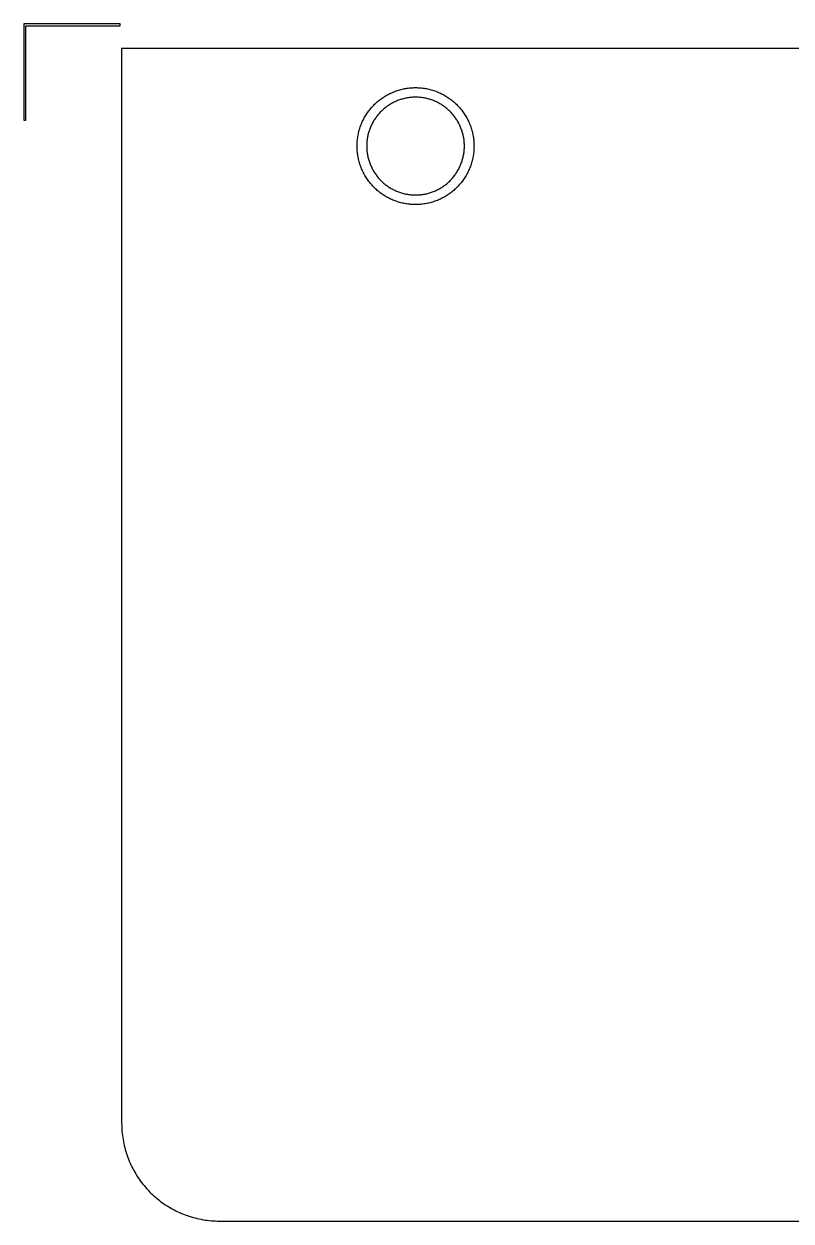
# Model space of a CAD drawing. Extents: x 0 to 2439, y 0 to 1219.
# Drawn here: x 0 to 399, y 597 to 1219 of the extents above; entities that cross this region are included whole.
import ezdxf

# ---------------------------------------------------------------- set-up
doc = ezdxf.new("R2010")
doc.units = 0
doc.layers.add('Layer_1', color=7, linetype='CONTINUOUS')

msp = doc.modelspace()

# ---------------------------------------------------------------- linework, layer by layer
at = {"layer": 'Layer_1', "color": 7}
for p, q in [((50.14111, 1219.341111), (0.141111, 1219.341111)), ((0.141111, 1219.341111), (0.141111, 1169.341098)), ((1.141111, 1169.341098), (1.141111, 1218.341113)), ((1.141111, 1218.341113), (50.14111, 1218.341113)), ((50.14111, 1218.341113), (50.14111, 1219.341111)), ((1589.211113, 1206.641111), (50.941111, 1206.641111)), ((50.941111, 1206.641111), (50.941111, 647.841111)), ((188.53511, 1182.168296), (189.089112, 1182.4808)), ((189.089112, 1182.4808), (189.65011, 1182.781706)), ((189.65011, 1182.781706), (190.218111, 1183.070701)), ((190.218111, 1183.070701), (190.791112, 1183.347815)), ((190.791112, 1183.347815), (191.370111, 1183.612907)), ((191.370111, 1183.612907), (191.95411, 1183.865721)), ((191.95411, 1183.865721), (192.54411, 1184.106316)), ((192.54411, 1184.106316), (193.138112, 1184.334521)), ((193.138112, 1184.334521), (193.737111, 1184.55011)), ((193.737111, 1184.55011), (194.341112, 1184.753197)), ((194.341112, 1184.753197), (194.94811, 1184.943613)), ((194.94811, 1184.943613), (195.560112, 1185.121215)), ((195.560112, 1185.121215), (196.175111, 1185.286005)), ((196.175111, 1185.286005), (196.79311, 1185.437897)), ((196.79311, 1185.437897), (197.414111, 1185.576806)), ((197.414111, 1185.576806), (198.03811, 1185.702621)), ((198.03811, 1185.702621), (198.665112, 1185.815397)), ((198.665112, 1185.815397), (199.294112, 1185.915022)), ((199.294112, 1185.915022), (199.92511, 1186.00141)), ((199.92511, 1186.00141), (200.55711, 1186.074618)), ((200.55711, 1186.074618), (201.191111, 1186.134506)), ((201.191111, 1186.134506), (201.826111, 1186.181101)), ((201.826111, 1186.181101), (202.46211, 1186.214403)), ((202.46211, 1186.214403), (203.098112, 1186.234441)), ((203.098112, 1186.234412), (203.73511, 1186.241186)), ((203.73511, 1186.241101), (204.371112, 1186.234328)), ((204.371112, 1186.234412), (205.00811, 1186.214375)), ((205.00811, 1186.214403), (205.644112, 1186.181101)), ((205.644112, 1186.181101), (206.27811, 1186.134506)), ((206.27811, 1186.134506), (206.912111, 1186.074618)), ((206.912111, 1186.074618), (207.54511, 1186.00141)), ((207.54511, 1186.00141), (208.176111, 1185.915022)), ((208.176111, 1185.915022), (208.804112, 1185.815397)), ((208.804112, 1185.815397), (209.431111, 1185.702621)), ((209.431111, 1185.702621), (210.05511, 1185.576806)), ((210.05511, 1185.576806), (210.677111, 1185.437897)), ((210.677111, 1185.437897), (211.29511, 1185.286005)), ((211.29511, 1185.286005), (211.910112, 1185.121215)), ((211.910112, 1185.121215), (212.521111, 1184.943613)), ((212.521111, 1184.943613), (213.129111, 1184.753197)), ((213.129111, 1184.753197), (213.73211, 1184.55011)), ((213.73211, 1184.55011), (214.331113, 1184.334521)), ((214.331113, 1184.334521), (214.92611, 1184.106316)), ((214.92611, 1184.106316), (215.515111, 1183.865721)), ((215.515111, 1183.865721), (216.099111, 1183.612907)), ((216.099111, 1183.612907), (216.678112, 1183.347815)), ((216.678112, 1183.347815), (217.25211, 1183.070701)), ((217.25211, 1183.070701), (217.819111, 1182.781706)), ((217.819111, 1182.781706), (218.38011, 1182.4808)), ((218.38011, 1182.4808), (218.935111, 1182.168296)), ((180.722112, 1175.705096), (181.143111, 1176.182701)), ((181.143111, 1176.182701), (181.57411, 1176.651303)), ((181.57411, 1176.651303), (182.01511, 1177.110902)), ((182.01511, 1177.110902), (182.465111, 1177.561103)), ((182.465111, 1177.561103), (182.924111, 1178.001708)), ((182.924111, 1178.001708), (183.393111, 1178.432718)), ((183.393111, 1178.432718), (183.871111, 1178.853709)), ((183.871111, 1178.853709), (184.357112, 1179.264709)), ((184.357112, 1179.264709), (184.85211, 1179.665408)), ((184.85211, 1179.665408), (185.355111, 1180.055608)), ((185.355111, 1180.055608), (185.866111, 1180.435197)), ((185.866111, 1180.435197), (186.38511, 1180.804005)), ((186.38511, 1180.804005), (186.912112, 1181.16192)), ((186.912112, 1181.16192), (187.44611, 1181.508714)), ((187.44611, 1181.508714), (187.98711, 1181.84422)), ((187.98711, 1181.84422), (188.53511, 1182.168296)), ((188.805112, 1176.390106), (188.378112, 1176.073001)), ((189.23911, 1176.698321), (188.805112, 1176.390106)), ((189.679112, 1176.997307), (189.23911, 1176.698321)), ((190.12511, 1177.287008), (189.679112, 1176.997307)), ((190.577112, 1177.567312), (190.12511, 1177.287008)), ((191.03511, 1177.838104), (190.577112, 1177.567312)), ((191.49811, 1178.0993), (191.03511, 1177.838104)), ((191.967112, 1178.350704), (191.49811, 1178.0993)), ((192.44111, 1178.592202), (191.967112, 1178.350704)), ((192.920112, 1178.823708), (192.44111, 1178.592202)), ((193.404112, 1179.045112), (192.920112, 1178.823708)), ((193.892111, 1179.256412), (193.404112, 1179.045112)), ((194.384112, 1179.45741), (193.892111, 1179.256412)), ((194.881111, 1179.648108), (194.384112, 1179.45741)), ((195.381112, 1179.828307), (194.881111, 1179.648108)), ((195.886112, 1179.997922), (195.381112, 1179.828307)), ((196.39311, 1180.157011), (195.886112, 1179.997922)), ((196.90411, 1180.305403), (196.39311, 1180.157011)), ((197.418111, 1180.4431), (196.90411, 1180.305403)), ((197.935111, 1180.570015), (197.418111, 1180.4431)), ((198.454112, 1180.686008), (197.935111, 1180.570015)), ((198.975111, 1180.791221), (198.454112, 1180.686008)), ((199.49911, 1180.885398), (198.975111, 1180.791221)), ((200.024111, 1180.968597), (199.49911, 1180.885398)), ((200.55111, 1181.040818), (200.024111, 1180.968597)), ((201.08011, 1181.101919), (200.55111, 1181.040818)), ((201.609111, 1181.152014), (201.08011, 1181.101919)), ((202.140112, 1181.191017), (201.609111, 1181.152014)), ((202.67111, 1181.218816), (202.140112, 1181.190876)), ((203.20311, 1181.235523), (202.67111, 1181.218872)), ((203.73511, 1181.241111), (203.20311, 1181.235467)), ((204.26711, 1181.235523), (203.73511, 1181.241168)), ((204.798112, 1181.218816), (204.26711, 1181.235467)), ((205.330112, 1181.191017), (204.798112, 1181.218957)), ((205.860111, 1181.152014), (205.330112, 1181.191017)), ((206.39011, 1181.101919), (205.860111, 1181.152014)), ((206.918111, 1181.040818), (206.39011, 1181.101919)), ((207.44511, 1180.968597), (206.918111, 1181.040818)), ((207.971111, 1180.885398), (207.44511, 1180.968597)), ((208.494111, 1180.791221), (207.971111, 1180.885398)), ((209.016112, 1180.686008), (208.494111, 1180.791221)), ((209.53511, 1180.570015), (209.016112, 1180.686008)), ((210.051111, 1180.4431), (209.53511, 1180.570015)), ((210.565111, 1180.305403), (210.051111, 1180.4431)), ((211.076111, 1180.157011), (210.565111, 1180.305403)), ((211.584111, 1179.997922), (211.076111, 1180.157011)), ((212.088112, 1179.828307), (211.584111, 1179.997922)), ((212.588111, 1179.648108), (212.088112, 1179.828307)), ((213.08511, 1179.45741), (212.588111, 1179.648108)), ((213.57811, 1179.256412), (213.08511, 1179.45741)), ((214.066112, 1179.045112), (213.57811, 1179.256412)), ((214.549112, 1178.823708), (214.066112, 1179.045112)), ((215.028111, 1178.592202), (214.549112, 1178.823708)), ((215.502112, 1178.350704), (215.028111, 1178.592202)), ((215.971112, 1178.0993), (215.502112, 1178.350704)), ((216.43511, 1177.838104), (215.971112, 1178.0993)), ((216.893112, 1177.567312), (216.43511, 1177.838104)), ((217.34511, 1177.287008), (216.893112, 1177.567312)), ((217.791112, 1176.997307), (217.34511, 1177.287008)), ((218.23111, 1176.698321), (217.791112, 1176.997307)), ((218.66411, 1176.390106), (218.23111, 1176.698321)), ((219.091112, 1176.073001), (218.66411, 1176.390106)), ((218.935111, 1182.168296), (219.48311, 1181.84422)), ((219.48311, 1181.84422), (220.024111, 1181.508714)), ((220.024111, 1181.508714), (220.558112, 1181.16192)), ((220.558112, 1181.16192), (221.084112, 1180.804005)), ((221.084112, 1180.804005), (221.60311, 1180.435197)), ((221.60311, 1180.435197), (222.11411, 1180.055608)), ((222.11411, 1180.055608), (222.618111, 1179.665408)), ((222.618111, 1179.665408), (223.11211, 1179.264709)), ((223.11211, 1179.264709), (223.59911, 1178.853709)), ((223.59911, 1178.853709), (224.07611, 1178.432718)), ((224.07611, 1178.432718), (224.54511, 1178.001708)), ((224.54511, 1178.001708), (225.004111, 1177.561103)), ((225.004111, 1177.561103), (225.45511, 1177.110902)), ((225.45511, 1177.110902), (225.895112, 1176.651303)), ((225.895112, 1176.651303), (226.32611, 1176.182701)), ((226.32611, 1176.182701), (226.747112, 1175.705096)), ((176.505111, 1169.358003), (176.794112, 1169.925298)), ((176.794112, 1169.925298), (177.09511, 1170.486412)), ((177.09511, 1170.486412), (177.408112, 1171.04112)), ((177.408112, 1171.04112), (177.732111, 1171.589111)), ((177.732111, 1171.589111), (178.067112, 1172.130216)), ((178.067112, 1172.130216), (178.41411, 1172.664208)), ((178.41411, 1172.664208), (178.772112, 1173.190807)), ((178.772112, 1173.190807), (179.141112, 1173.709814)), ((179.141112, 1173.709814), (179.520111, 1174.220918)), ((179.520111, 1174.220918), (179.910111, 1174.724007)), ((179.910111, 1174.724007), (180.311112, 1175.218799)), ((180.311112, 1175.218799), (180.722112, 1175.705096)), ((182.87711, 1170.337202), (182.57811, 1169.897217)), ((183.186112, 1170.770808), (182.87711, 1170.337202)), ((183.50311, 1171.197923), (183.186112, 1170.770808)), ((183.829111, 1171.618208), (183.50311, 1171.197923)), ((184.164111, 1172.03172), (183.829111, 1171.618208)), ((184.50711, 1172.438007), (184.164111, 1172.03172)), ((184.859112, 1172.837013), (184.50711, 1172.438007)), ((185.219111, 1173.228596), (184.859112, 1172.837013)), ((185.587112, 1173.612503), (185.219111, 1173.228596)), ((185.963111, 1173.988706), (185.587112, 1173.612503)), ((186.347111, 1174.356921), (185.963111, 1173.988706)), ((186.739112, 1174.717008), (186.347111, 1174.356921)), ((187.138112, 1175.068798), (186.739112, 1174.717008)), ((187.544112, 1175.412122), (187.138112, 1175.068798)), ((187.958112, 1175.746922), (187.544112, 1175.412122)), ((188.378112, 1176.073001), (187.958112, 1175.746922)), ((219.512111, 1175.746922), (219.091112, 1176.073001)), ((219.92511, 1175.412122), (219.512111, 1175.746922)), ((220.332111, 1175.068798), (219.92511, 1175.412122)), ((220.731111, 1174.717008), (220.332111, 1175.068798)), ((221.12211, 1174.356921), (220.731111, 1174.717008)), ((221.50611, 1173.988706), (221.12211, 1174.356921)), ((221.882112, 1173.612503), (221.50611, 1173.988706)), ((222.25011, 1173.228596), (221.882112, 1173.612503)), ((222.611112, 1172.837013), (222.25011, 1173.228596)), ((222.962112, 1172.438007), (222.611112, 1172.837013)), ((223.306112, 1172.03172), (222.962112, 1172.438007)), ((223.640111, 1171.618208), (223.306112, 1172.03172)), ((223.967111, 1171.197923), (223.640111, 1171.618208)), ((224.284111, 1170.770808), (223.967111, 1171.197923)), ((224.592111, 1170.337202), (224.284111, 1170.770808)), ((224.891112, 1169.897217), (224.592111, 1170.337202)), ((226.747112, 1175.705096), (227.15811, 1175.218799)), ((227.15811, 1175.218799), (227.559111, 1174.724007)), ((227.559111, 1174.724007), (227.949111, 1174.220918)), ((227.949111, 1174.220918), (228.329112, 1173.709814)), ((228.329112, 1173.709814), (228.698112, 1173.190807)), ((228.698112, 1173.190807), (229.055112, 1172.664208)), ((229.055112, 1172.664208), (229.402112, 1172.130216)), ((229.402112, 1172.130216), (229.738112, 1171.589111)), ((229.738112, 1171.589111), (230.062111, 1171.04112)), ((230.062111, 1171.04112), (230.374111, 1170.486412)), ((230.374111, 1170.486412), (230.675112, 1169.925298)), ((230.675112, 1169.925298), (230.964111, 1169.358003)), ((0.141111, 1169.341098), (1.141111, 1169.341098)), ((174.290112, 1163.401308), (174.455111, 1164.016299)), ((174.455111, 1164.016299), (174.632112, 1164.627705)), ((174.632112, 1164.627705), (174.823112, 1165.235216)), ((174.823112, 1165.235216), (175.026111, 1165.838608)), ((175.026111, 1165.838608), (175.241111, 1166.437709)), ((175.241111, 1166.437709), (175.46911, 1167.032097)), ((175.46911, 1167.032097), (175.710111, 1167.621603)), ((175.710111, 1167.621603), (175.963112, 1168.205916)), ((175.963112, 1168.205916), (176.22811, 1168.78481)), ((176.22811, 1168.78481), (176.505111, 1169.358003)), ((179.748112, 1164.194296), (179.57811, 1163.690106)), ((179.928111, 1164.694817), (179.748112, 1164.194296)), ((180.118111, 1165.1915), (179.928111, 1164.694817)), ((180.31911, 1165.684006), (180.118111, 1165.1915)), ((180.53111, 1166.172222), (180.31911, 1165.684006)), ((180.752112, 1166.655923), (180.53111, 1166.172222)), ((180.98411, 1167.134798), (180.752112, 1166.655923)), ((181.225111, 1167.608818), (180.98411, 1167.134798)), ((181.476111, 1168.077618), (181.225111, 1167.608818)), ((181.738112, 1168.541111), (181.476111, 1168.077618)), ((182.008111, 1168.999017), (181.738112, 1168.541111)), ((182.289111, 1169.451108), (182.008111, 1168.999017)), ((182.57811, 1169.897217), (182.289111, 1169.451108)), ((225.181112, 1169.451108), (224.891112, 1169.897217)), ((225.46111, 1168.999017), (225.181112, 1169.451108)), ((225.732111, 1168.541111), (225.46111, 1168.999017)), ((225.993111, 1168.077618), (225.732111, 1168.541111)), ((226.24411, 1167.608818), (225.993111, 1168.077618)), ((226.48611, 1167.134798), (226.24411, 1167.608818)), ((226.717112, 1166.655923), (226.48611, 1167.134798)), ((226.939111, 1166.172222), (226.717112, 1166.655923)), ((227.150112, 1165.684006), (226.939111, 1166.172222)), ((227.35111, 1165.1915), (227.150112, 1165.684006)), ((227.54211, 1164.694817), (227.35111, 1165.1915)), ((227.722111, 1164.194296), (227.54211, 1164.694817)), ((227.89211, 1163.690106), (227.722111, 1164.194296)), ((230.964111, 1169.358003), (231.241112, 1168.78481)), ((231.241112, 1168.78481), (231.50611, 1168.205916)), ((231.50611, 1168.205916), (231.759111, 1167.621603)), ((231.759111, 1167.621603), (232.000112, 1167.032097)), ((232.000112, 1167.032097), (232.228111, 1166.437709)), ((232.228111, 1166.437709), (232.444112, 1165.838608)), ((232.444112, 1165.838608), (232.647112, 1165.235216)), ((232.647112, 1165.235216), (232.837112, 1164.627705)), ((232.837112, 1164.627705), (233.01511, 1164.016299)), ((233.01511, 1164.016299), (233.180111, 1163.401308)), ((173.36111, 1157.114103), (173.395112, 1157.749921)), ((173.395112, 1157.749921), (173.441112, 1158.384921)), ((173.441112, 1158.384921), (173.501112, 1159.01882)), ((173.501112, 1159.01882), (173.574112, 1159.651196)), ((173.574112, 1159.651196), (173.661112, 1160.282019)), ((173.661112, 1160.282019), (173.76011, 1160.910923)), ((173.76011, 1160.910923), (173.873112, 1161.537513)), ((173.873112, 1161.537513), (173.99911, 1162.161619)), ((173.99911, 1162.161619), (174.13811, 1162.783016)), ((174.13811, 1162.783016), (174.290112, 1163.401308)), ((178.424112, 1157.966498), (178.385112, 1157.436005)), ((178.47411, 1158.496117), (178.424112, 1157.966498)), ((178.53511, 1159.024606), (178.47411, 1158.496117)), ((178.60711, 1159.5516), (178.53511, 1159.024606)), ((178.690112, 1160.077013), (178.60711, 1159.5516)), ((178.785111, 1160.60062), (178.690112, 1160.077013)), ((178.890112, 1161.121997), (178.785111, 1160.60062)), ((179.006111, 1161.641201), (178.890112, 1161.121997)), ((179.133111, 1162.157809), (179.006111, 1161.641201)), ((179.270112, 1162.671707), (179.133111, 1162.157809)), ((179.419112, 1163.182501), (179.270112, 1162.671707)), ((179.57811, 1163.690106), (179.419112, 1163.182501)), ((228.051112, 1163.182501), (227.89211, 1163.690106)), ((228.199112, 1162.671707), (228.051112, 1163.182501)), ((228.33711, 1162.157809), (228.199112, 1162.671707)), ((228.46411, 1161.641201), (228.33711, 1162.157809)), ((228.580112, 1161.121997), (228.46411, 1161.641201)), ((228.68511, 1160.60062), (228.580112, 1161.121997)), ((228.779112, 1160.077013), (228.68511, 1160.60062)), ((228.862111, 1159.5516), (228.779112, 1160.077013)), ((228.934112, 1159.024606), (228.862111, 1159.5516)), ((228.99611, 1158.496117), (228.934112, 1159.024606)), ((229.046111, 1157.966498), (228.99611, 1158.496117)), ((229.085112, 1157.436005), (229.046111, 1157.966498)), ((233.180111, 1163.401308), (233.331111, 1162.783016)), ((233.331111, 1162.783016), (233.470111, 1162.161619)), ((233.470111, 1162.161619), (233.596112, 1161.537513)), ((233.596112, 1161.537513), (233.709111, 1160.910923)), ((233.709111, 1160.910923), (233.809111, 1160.282019)), ((233.809111, 1160.282019), (233.89511, 1159.651196)), ((233.89511, 1159.651196), (233.968112, 1159.01882)), ((233.968112, 1159.01882), (234.028113, 1158.384921)), ((234.028113, 1158.384921), (234.075111, 1157.749921)), ((234.075111, 1157.749921), (234.108111, 1157.114103)), ((173.341112, 1155.204502), (173.335101, 1155.841111)), ((173.335112, 1155.841111), (173.341123, 1156.47772)), ((173.36111, 1154.56812), (173.341101, 1155.204502)), ((173.341112, 1156.47772), (173.361121, 1157.114103)), ((173.395112, 1153.932301), (173.36111, 1154.56812)), ((173.441112, 1153.297301), (173.395112, 1153.932301)), ((173.501112, 1152.663402), (173.441112, 1153.297301)), ((173.574112, 1152.030998), (173.501112, 1152.663402)), ((173.661112, 1151.400203), (173.574112, 1152.030998)), ((173.76011, 1150.771299), (173.661112, 1151.400203)), ((178.33511, 1155.841111), (178.340106, 1155.309207)), ((178.340111, 1156.373015), (178.335116, 1155.841111)), ((178.340111, 1155.309207), (178.357101, 1154.7775)), ((178.357112, 1156.904722), (178.340123, 1156.373015)), ((178.357112, 1154.7775), (178.385109, 1154.246217)), ((178.385112, 1157.436005), (178.357115, 1156.904722)), ((178.385112, 1154.246217), (178.424112, 1153.715696)), ((178.424112, 1153.715696), (178.47411, 1153.186106)), ((178.47411, 1153.186106), (178.53511, 1152.657616)), ((178.53511, 1152.657616), (178.60711, 1152.130623)), ((178.60711, 1152.130623), (178.690112, 1151.60521)), ((178.690112, 1151.60521), (178.785111, 1151.081603)), ((228.68511, 1151.081603), (228.779112, 1151.60521)), ((228.779112, 1151.60521), (228.862111, 1152.130623)), ((228.862111, 1152.130623), (228.934112, 1152.657616)), ((228.934112, 1152.657616), (228.99611, 1153.186106)), ((228.99611, 1153.186106), (229.046111, 1153.715696)), ((229.046111, 1153.715696), (229.085112, 1154.246217)), ((229.112112, 1156.904722), (229.085103, 1157.436005)), ((229.085112, 1154.246217), (229.11212, 1154.7775)), ((229.112112, 1154.7775), (229.129102, 1155.309207)), ((229.12911, 1156.373015), (229.11212, 1156.904722)), ((229.13511, 1155.841111), (229.129099, 1156.373015)), ((229.12911, 1155.309207), (229.135122, 1155.841111)), ((233.809111, 1151.400203), (233.709111, 1150.771299)), ((233.89511, 1152.030998), (233.809111, 1151.400203)), ((233.968112, 1152.663402), (233.89511, 1152.030998)), ((234.028113, 1153.297301), (233.968112, 1152.663402)), ((234.075111, 1153.932301), (234.028113, 1153.297301)), ((234.108111, 1154.56812), (234.075111, 1153.932301)), ((234.128112, 1155.204502), (234.108103, 1154.56812)), ((234.108111, 1157.114103), (234.128121, 1156.47772)), ((234.128112, 1156.47772), (234.135112, 1155.841111)), ((234.135112, 1155.841111), (234.128112, 1155.204502)), ((173.873112, 1150.14471), (173.76011, 1150.771299)), ((173.99911, 1149.520603), (173.873112, 1150.14471)), ((174.13811, 1148.899206), (173.99911, 1149.520603)), ((174.290112, 1148.280914), (174.13811, 1148.899206)), ((174.455111, 1147.665924), (174.290112, 1148.280914)), ((174.632112, 1147.054517), (174.455111, 1147.665924)), ((174.823112, 1146.447006), (174.632112, 1147.054517)), ((175.026111, 1145.843615), (174.823112, 1146.447006)), ((175.241111, 1145.244513), (175.026111, 1145.843615)), ((175.46911, 1144.650097), (175.241111, 1145.244513)), ((178.785111, 1151.081603), (178.890112, 1150.560197)), ((178.890112, 1150.560197), (179.006111, 1150.041021)), ((179.006111, 1150.041021), (179.133111, 1149.524413)), ((179.133111, 1149.524413), (179.270112, 1149.010515)), ((179.270112, 1149.010515), (179.419112, 1148.499721)), ((179.419112, 1148.499721), (179.57811, 1147.992116)), ((179.57811, 1147.992116), (179.748112, 1147.487898)), ((179.748112, 1147.487898), (179.928111, 1146.987405)), ((179.928111, 1146.987405), (180.118111, 1146.490722)), ((180.118111, 1146.490722), (180.31911, 1145.998216)), ((180.31911, 1145.998216), (180.53111, 1145.51)), ((180.53111, 1145.51), (180.752112, 1145.026299)), ((226.717112, 1145.026299), (226.939111, 1145.51)), ((226.939111, 1145.51), (227.150112, 1145.998216)), ((227.150112, 1145.998216), (227.35111, 1146.490722)), ((227.35111, 1146.490722), (227.54211, 1146.987405)), ((227.54211, 1146.987405), (227.722111, 1147.487898)), ((227.722111, 1147.487898), (227.89211, 1147.992116)), ((227.89211, 1147.992116), (228.051112, 1148.499721)), ((228.051112, 1148.499721), (228.199112, 1149.010515)), ((228.199112, 1149.010515), (228.33711, 1149.524413)), ((228.33711, 1149.524413), (228.46411, 1150.041021)), ((228.46411, 1150.041021), (228.580112, 1150.560197)), ((228.580112, 1150.560197), (228.68511, 1151.081603)), ((232.228111, 1145.244513), (232.000112, 1144.650097)), ((232.444112, 1145.843615), (232.228111, 1145.244513)), ((232.647112, 1146.447006), (232.444112, 1145.843615)), ((232.837112, 1147.054517), (232.647112, 1146.447006)), ((233.01511, 1147.665924), (232.837112, 1147.054517)), ((233.180111, 1148.280914), (233.01511, 1147.665924)), ((233.331111, 1148.899206), (233.180111, 1148.280914)), ((233.470111, 1149.520603), (233.331111, 1148.899206)), ((233.596112, 1150.14471), (233.470111, 1149.520603)), ((233.709111, 1150.771299), (233.596112, 1150.14471)), ((175.710111, 1144.060619), (175.46911, 1144.650097)), ((175.963112, 1143.476306), (175.710111, 1144.060619)), ((176.22811, 1142.897412), (175.963112, 1143.476306)), ((176.505111, 1142.324219), (176.22811, 1142.897412)), ((176.794112, 1141.756896), (176.505111, 1142.324219)), ((177.09511, 1141.19581), (176.794112, 1141.756896)), ((177.408112, 1140.641102), (177.09511, 1141.19581)), ((177.732111, 1140.093111), (177.408112, 1140.641102)), ((178.067112, 1139.552006), (177.732111, 1140.093111)), ((178.41411, 1139.018014), (178.067112, 1139.552006)), ((178.772112, 1138.491415), (178.41411, 1139.018014)), ((180.752112, 1145.026299), (180.98411, 1144.547396)), ((180.98411, 1144.547396), (181.225111, 1144.073404)), ((181.225111, 1144.073404), (181.476111, 1143.604605)), ((181.476111, 1143.604605), (181.738112, 1143.141111)), ((181.738112, 1143.141111), (182.008111, 1142.683206)), ((182.008111, 1142.683206), (182.289111, 1142.231114)), ((182.289111, 1142.231114), (182.57811, 1141.785005)), ((182.57811, 1141.785005), (182.87711, 1141.345021)), ((182.87711, 1141.345021), (183.186112, 1140.911414)), ((183.186112, 1140.911414), (183.50311, 1140.484299)), ((183.50311, 1140.484299), (183.829111, 1140.064014)), ((183.829111, 1140.064014), (184.164111, 1139.650502)), ((184.164111, 1139.650502), (184.50711, 1139.244215)), ((184.50711, 1139.244215), (184.859112, 1138.845209)), ((184.859112, 1138.845209), (185.219111, 1138.453598)), ((222.25011, 1138.453598), (222.611112, 1138.845209)), ((222.611112, 1138.845209), (222.962112, 1139.244215)), ((222.962112, 1139.244215), (223.306112, 1139.650502)), ((223.306112, 1139.650502), (223.640111, 1140.064014)), ((223.640111, 1140.064014), (223.967111, 1140.484299)), ((223.967111, 1140.484299), (224.284111, 1140.911414)), ((224.284111, 1140.911414), (224.592111, 1141.345021)), ((224.592111, 1141.345021), (224.891112, 1141.785005)), ((224.891112, 1141.785005), (225.181112, 1142.231114)), ((225.181112, 1142.231114), (225.46111, 1142.683206)), ((225.46111, 1142.683206), (225.732111, 1143.141111)), ((225.732111, 1143.141111), (225.993111, 1143.604605)), ((225.993111, 1143.604605), (226.24411, 1144.073404)), ((226.24411, 1144.073404), (226.48611, 1144.547396)), ((226.48611, 1144.547396), (226.717112, 1145.026299)), ((229.055112, 1139.018014), (228.698112, 1138.491415)), ((229.402112, 1139.552006), (229.055112, 1139.018014)), ((229.738112, 1140.093111), (229.402112, 1139.552006)), ((230.062111, 1140.641102), (229.738112, 1140.093111)), ((230.374111, 1141.19581), (230.062111, 1140.641102)), ((230.675112, 1141.756896), (230.374111, 1141.19581)), ((230.964111, 1142.324219), (230.675112, 1141.756896)), ((231.241112, 1142.897412), (230.964111, 1142.324219)), ((231.50611, 1143.476306), (231.241112, 1142.897412)), ((231.759111, 1144.060619), (231.50611, 1143.476306)), ((232.000112, 1144.650097), (231.759111, 1144.060619)), ((179.141112, 1137.972409), (178.772112, 1138.491415)), ((179.520111, 1137.461304), (179.141112, 1137.972409)), ((179.910111, 1136.958215), (179.520111, 1137.461304)), ((180.311112, 1136.463423), (179.910111, 1136.958215)), ((180.722112, 1135.977098), (180.311112, 1136.463423)), ((181.143111, 1135.499521), (180.722112, 1135.977098)), ((181.57411, 1135.030919), (181.143111, 1135.499521)), ((182.01511, 1134.57132), (181.57411, 1135.030919)), ((182.465111, 1134.12112), (182.01511, 1134.57132)), ((182.924111, 1133.680514), (182.465111, 1134.12112)), ((183.393111, 1133.249504), (182.924111, 1133.680514)), ((183.871111, 1132.828514), (183.393111, 1133.249504)), ((184.357112, 1132.417513), (183.871111, 1132.828514)), ((185.219111, 1138.453598), (185.587112, 1138.069719)), ((185.587112, 1138.069719), (185.963111, 1137.693517)), ((185.963111, 1137.693517), (186.347111, 1137.325301)), ((186.347111, 1137.325301), (186.739112, 1136.965214)), ((186.739112, 1136.965214), (187.138112, 1136.613396)), ((187.138112, 1136.613396), (187.544112, 1136.270101)), ((187.544112, 1136.270101), (187.958112, 1135.9353)), ((187.958112, 1135.9353), (188.378112, 1135.609221)), ((188.378112, 1135.609221), (188.805112, 1135.292116)), ((188.805112, 1135.292116), (189.23911, 1134.983901)), ((189.23911, 1134.983901), (189.679112, 1134.684915)), ((189.679112, 1134.684915), (190.12511, 1134.395214)), ((190.12511, 1134.395214), (190.577112, 1134.114911)), ((190.577112, 1134.114911), (191.03511, 1133.844118)), ((191.03511, 1133.844118), (191.49811, 1133.582922)), ((191.49811, 1133.582922), (191.967112, 1133.331518)), ((191.967112, 1133.331518), (192.44111, 1133.090021)), ((192.44111, 1133.090021), (192.920112, 1132.858514)), ((192.920112, 1132.858514), (193.404112, 1132.63711)), ((193.404112, 1132.63711), (193.892111, 1132.425811)), ((213.57811, 1132.425811), (214.066112, 1132.63711)), ((214.066112, 1132.63711), (214.549112, 1132.858514)), ((214.549112, 1132.858514), (215.028111, 1133.090021)), ((215.028111, 1133.090021), (215.502112, 1133.331518)), ((215.502112, 1133.331518), (215.971112, 1133.582922)), ((215.971112, 1133.582922), (216.43511, 1133.844118)), ((216.43511, 1133.844118), (216.893112, 1134.114911)), ((216.893112, 1134.114911), (217.34511, 1134.395214)), ((217.34511, 1134.395214), (217.791112, 1134.684915)), ((217.791112, 1134.684915), (218.23111, 1134.983901)), ((218.23111, 1134.983901), (218.66411, 1135.292116)), ((218.66411, 1135.292116), (219.091112, 1135.609221)), ((219.091112, 1135.609221), (219.512111, 1135.9353)), ((219.512111, 1135.9353), (219.92511, 1136.270101)), ((219.92511, 1136.270101), (220.332111, 1136.613396)), ((220.332111, 1136.613396), (220.731111, 1136.965214)), ((220.731111, 1136.965214), (221.12211, 1137.325301)), ((221.12211, 1137.325301), (221.50611, 1137.693517)), ((221.50611, 1137.693517), (221.882112, 1138.069719)), ((221.882112, 1138.069719), (222.25011, 1138.453598)), ((223.59911, 1132.828514), (223.11211, 1132.417513)), ((224.07611, 1133.249504), (223.59911, 1132.828514)), ((224.54511, 1133.680514), (224.07611, 1133.249504)), ((225.004111, 1134.12112), (224.54511, 1133.680514)), ((225.45511, 1134.57132), (225.004111, 1134.12112)), ((225.895112, 1135.030919), (225.45511, 1134.57132)), ((226.32611, 1135.499521), (225.895112, 1135.030919)), ((226.747112, 1135.977098), (226.32611, 1135.499521)), ((227.15811, 1136.463423), (226.747112, 1135.977098)), ((227.559111, 1136.958215), (227.15811, 1136.463423)), ((227.949111, 1137.461304), (227.559111, 1136.958215)), ((228.329112, 1137.972409), (227.949111, 1137.461304)), ((228.698112, 1138.491415), (228.329112, 1137.972409)), ((184.85211, 1132.016814), (184.357112, 1132.417513)), ((185.355111, 1131.626614), (184.85211, 1132.016814)), ((185.866111, 1131.246997), (185.355111, 1131.626614)), ((186.38511, 1130.878217), (185.866111, 1131.246997)), ((186.912112, 1130.520303), (186.38511, 1130.878217)), ((187.44611, 1130.173508), (186.912112, 1130.520303)), ((187.98711, 1129.838002), (187.44611, 1130.173508)), ((188.53511, 1129.513898), (187.98711, 1129.838002)), ((189.089112, 1129.201422), (188.53511, 1129.513898)), ((189.65011, 1128.900516), (189.089112, 1129.201422)), ((190.218111, 1128.611521), (189.65011, 1128.900516)), ((190.791112, 1128.334407), (190.218111, 1128.611521)), ((191.370111, 1128.069316), (190.791112, 1128.334407)), ((191.95411, 1127.816501), (191.370111, 1128.069316)), ((192.54411, 1127.575906), (191.95411, 1127.816501)), ((193.138112, 1127.347702), (192.54411, 1127.575906)), ((193.737111, 1127.132112), (193.138112, 1127.347702)), ((194.341112, 1126.928997), (193.737111, 1127.132112)), ((193.892111, 1132.425811), (194.384112, 1132.224812)), ((194.94811, 1126.73861), (194.341112, 1126.928997)), ((194.384112, 1132.224812), (194.881111, 1132.034114)), ((194.881111, 1132.034114), (195.381112, 1131.853916)), ((195.560112, 1126.561007), (194.94811, 1126.73861)), ((195.381112, 1131.853916), (195.886112, 1131.6843)), ((196.175111, 1126.396218), (195.560112, 1126.561007)), ((195.886112, 1131.6843), (196.39311, 1131.525211)), ((196.79311, 1126.244297), (196.175111, 1126.396218)), ((196.39311, 1131.525211), (196.90411, 1131.376819)), ((196.90411, 1131.376819), (197.418111, 1131.239123)), ((197.418111, 1131.239123), (197.935111, 1131.112207)), ((197.935111, 1131.112207), (198.454112, 1130.996214)), ((198.454112, 1130.996214), (198.975111, 1130.891002)), ((198.975111, 1130.891002), (199.49911, 1130.796796)), ((199.49911, 1130.796796), (200.024111, 1130.713597)), ((200.024111, 1130.713597), (200.55111, 1130.641404)), ((200.55111, 1130.641404), (201.08011, 1130.580303)), ((201.08011, 1130.580303), (201.609111, 1130.530209)), ((201.609111, 1130.530209), (202.140112, 1130.491206)), ((202.140112, 1130.491206), (202.67111, 1130.463266)), ((202.67111, 1130.463407), (203.20311, 1130.446756)), ((203.20311, 1130.446699), (203.73511, 1130.441055)), ((203.73511, 1130.441111), (204.26711, 1130.446756)), ((204.26711, 1130.446699), (204.798112, 1130.46335)), ((204.798112, 1130.463407), (205.330112, 1130.491347)), ((205.330112, 1130.491206), (205.860111, 1130.530209)), ((205.860111, 1130.530209), (206.39011, 1130.580303)), ((206.39011, 1130.580303), (206.918111, 1130.641404)), ((206.918111, 1130.641404), (207.44511, 1130.713597)), ((207.44511, 1130.713597), (207.971111, 1130.796796)), ((207.971111, 1130.796796), (208.494111, 1130.891002)), ((208.494111, 1130.891002), (209.016112, 1130.996214)), ((209.016112, 1130.996214), (209.53511, 1131.112207)), ((209.53511, 1131.112207), (210.051111, 1131.239123)), ((210.051111, 1131.239123), (210.565111, 1131.376819)), ((210.565111, 1131.376819), (211.076111, 1131.525211)), ((211.29511, 1126.396218), (210.677111, 1126.244297)), ((211.076111, 1131.525211), (211.584111, 1131.6843)), ((211.910112, 1126.561007), (211.29511, 1126.396218)), ((211.584111, 1131.6843), (212.088112, 1131.853916)), ((212.521111, 1126.73861), (211.910112, 1126.561007)), ((212.088112, 1131.853916), (212.588111, 1132.034114)), ((213.129111, 1126.928997), (212.521111, 1126.73861)), ((212.588111, 1132.034114), (213.08511, 1132.224812)), ((213.08511, 1132.224812), (213.57811, 1132.425811)), ((213.73211, 1127.132112), (213.129111, 1126.928997)), ((214.331113, 1127.347702), (213.73211, 1127.132112)), ((214.92611, 1127.575906), (214.331113, 1127.347702)), ((215.515111, 1127.816501), (214.92611, 1127.575906)), ((216.099111, 1128.069316), (215.515111, 1127.816501)), ((216.678112, 1128.334407), (216.099111, 1128.069316)), ((217.25211, 1128.611521), (216.678112, 1128.334407)), ((217.819111, 1128.900516), (217.25211, 1128.611521)), ((218.38011, 1129.201422), (217.819111, 1128.900516)), ((218.935111, 1129.513898), (218.38011, 1129.201422)), ((219.48311, 1129.838002), (218.935111, 1129.513898)), ((220.024111, 1130.173508), (219.48311, 1129.838002)), ((220.558112, 1130.520303), (220.024111, 1130.173508)), ((221.084112, 1130.878217), (220.558112, 1130.520303)), ((221.60311, 1131.246997), (221.084112, 1130.878217)), ((222.11411, 1131.626614), (221.60311, 1131.246997)), ((222.618111, 1132.016814), (222.11411, 1131.626614)), ((223.11211, 1132.417513), (222.618111, 1132.016814)), ((197.414111, 1126.105416), (196.79311, 1126.244297)), ((198.03811, 1125.979601), (197.414111, 1126.105416)), ((198.665112, 1125.866797), (198.03811, 1125.979601)), ((199.294112, 1125.767201), (198.665112, 1125.866797)), ((199.92511, 1125.680812), (199.294112, 1125.767201)), ((200.55711, 1125.607604), (199.92511, 1125.680812)), ((201.191111, 1125.547716), (200.55711, 1125.607604)), ((201.826111, 1125.501122), (201.191111, 1125.547716)), ((202.46211, 1125.467819), (201.826111, 1125.501122)), ((203.098112, 1125.44781), (202.46211, 1125.467848)), ((203.73511, 1125.441121), (203.098112, 1125.447894)), ((204.371112, 1125.44781), (203.73511, 1125.441036)), ((205.00811, 1125.467819), (204.371112, 1125.447782)), ((205.644112, 1125.501122), (205.00811, 1125.467819)), ((206.27811, 1125.547716), (205.644112, 1125.501122)), ((206.912111, 1125.607604), (206.27811, 1125.547716)), ((207.54511, 1125.680812), (206.912111, 1125.607604)), ((208.176111, 1125.767201), (207.54511, 1125.680812)), ((208.804112, 1125.866797), (208.176111, 1125.767201)), ((209.431111, 1125.979601), (208.804112, 1125.866797)), ((210.05511, 1126.105416), (209.431111, 1125.979601)), ((210.677111, 1126.244297), (210.05511, 1126.105416)), ((50.941111, 647.841111), (50.952202, 646.777105)), ((50.952211, 646.777105), (50.985612, 645.714115)), ((50.985612, 645.714115), (51.041311, 644.651097)), ((51.041311, 644.651097), (51.11921, 643.590111)), ((51.11921, 643.590111), (51.21941, 642.5311)), ((51.21941, 642.5311), (51.341711, 641.474121)), ((51.341711, 641.474121), (51.48611, 640.420106)), ((51.48611, 640.420106), (51.652511, 639.36911)), ((51.652511, 639.36911), (51.840912, 638.322122)), ((51.840912, 638.322122), (52.05121, 637.279114)), ((52.05121, 637.279114), (52.283312, 636.2411)), ((52.283312, 636.2411), (52.537112, 635.208111)), ((52.537112, 635.208111), (52.812411, 634.180116)), ((52.812411, 634.180116), (53.109312, 633.158105)), ((53.109312, 633.158105), (53.42741, 632.143121)), ((53.42741, 632.143121), (53.76681, 631.135108)), ((53.76681, 631.135108), (54.127211, 630.134122)), ((54.127211, 630.134122), (54.508411, 629.140107)), ((54.508411, 629.140107), (54.910411, 628.155123)), ((54.910411, 628.155123), (55.333011, 627.179114)), ((55.333011, 627.179114), (55.775911, 626.21112)), ((55.775911, 626.21112), (56.23891, 625.254105)), ((56.23891, 625.254105), (56.721911, 624.30612)), ((56.721911, 624.30612), (57.22471, 623.368098)), ((57.22471, 623.368098), (57.74701, 622.441111)), ((57.74701, 622.441111), (58.288611, 621.525102)), ((58.288611, 621.525102), (58.849212, 620.621116)), ((58.849212, 620.621116), (59.42871, 619.729097)), ((59.42871, 619.729097), (60.026711, 618.8491)), ((60.026711, 618.8491), (60.643011, 617.982113)), ((60.643011, 617.982113), (61.27741, 617.127121)), ((61.27741, 617.127121), (61.929512, 616.287114)), ((61.929512, 616.287114), (62.599011, 615.460119)), ((62.599011, 615.460119), (63.285711, 614.647121)), ((63.285711, 614.647121), (63.989311, 613.84911)), ((63.989311, 613.84911), (64.709511, 613.066112)), ((64.709511, 613.066112), (65.445911, 612.298101)), ((65.445911, 612.298101), (66.198211, 611.54612)), ((66.198211, 611.54612), (66.966112, 610.809096)), ((66.966112, 610.809096), (67.74931, 610.089119)), ((67.74931, 610.089119), (68.54731, 609.386104)), ((68.54731, 609.386104), (69.35991, 608.699118)), ((69.35991, 608.699118), (70.18681, 608.029123)), ((70.18681, 608.029123), (71.02751, 607.377105)), ((71.02751, 607.377105), (71.881611, 606.743121)), ((71.881611, 606.743121), (72.748812, 606.127114)), ((72.748812, 606.127114), (73.628812, 605.529114)), ((73.628812, 605.529114), (74.521111, 604.949119)), ((74.521111, 604.949119), (75.425311, 604.389105)), ((75.425311, 604.389105), (76.341111, 603.847098)), ((76.341111, 603.847098), (77.268011, 603.325099)), ((77.268011, 603.325099), (78.205612, 602.822123)), ((78.205612, 602.822123), (79.153611, 602.3391)), ((79.153611, 602.3391), (80.111513, 601.876114)), ((80.111513, 601.876114), (81.078911, 601.43311)), ((81.078911, 601.43311), (82.05531, 601.010115)), ((82.05531, 601.010115), (83.040412, 600.608118)), ((83.040412, 600.608118), (84.033611, 600.227118)), ((84.033611, 600.227118), (85.03471, 599.867115)), ((85.03471, 599.867115), (86.043011, 599.527122)), ((86.043011, 599.527122), (87.058311, 599.209114)), ((87.058311, 599.209114), (88.080012, 598.912103)), ((88.080012, 598.912103), (89.107611, 598.637106)), ((89.107611, 598.637106), (90.140911, 598.383106)), ((90.140911, 598.383106), (91.17921, 598.151119)), ((91.17921, 598.151119), (92.222111, 597.941118)), ((92.222111, 597.941118), (93.269212, 597.752114)), ((93.269212, 597.752114), (94.320112, 597.58611)), ((94.320112, 597.58611), (95.37411, 597.442121)), ((95.37411, 597.442121), (96.43101, 597.3191)), ((96.43101, 597.3191), (97.490311, 597.219109)), ((97.490311, 597.219109), (98.551311, 597.141102)), ((98.551311, 597.141102), (99.61381, 597.086097)), ((99.61381, 597.086097), (100.677111, 597.052118)), ((100.677111, 597.052118), (101.741111, 597.041111)), ((101.741111, 597.041111), (1538.411113, 597.041111))]:
    msp.add_line(p, q, dxfattribs=at)

doc.saveas('drawing.dxf')
